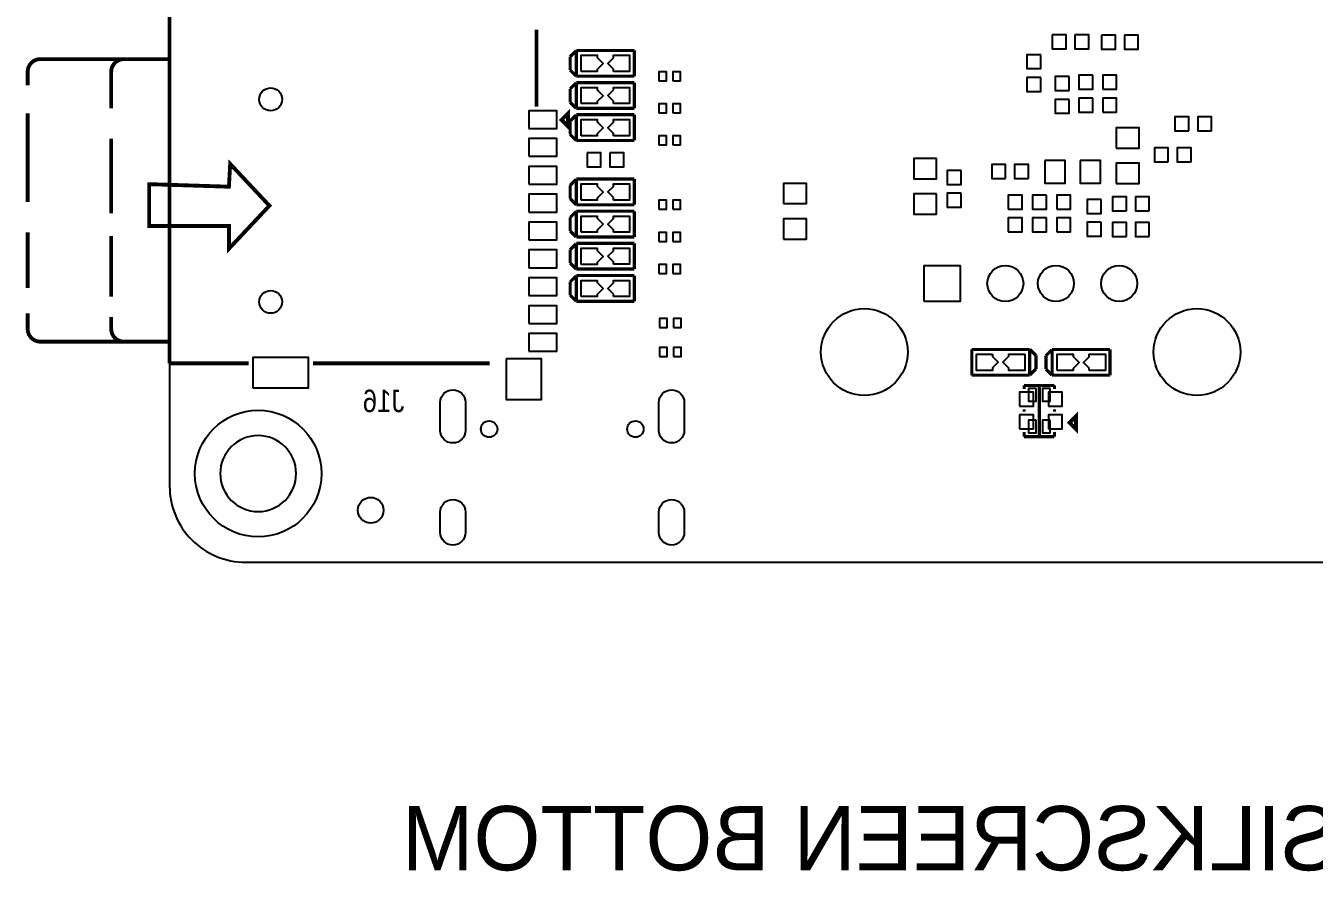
# Model space of a CAD drawing. Extents: x -55.5 to 36.2, y -46 to 22.2.
# Drawn here: x -55.5 to -4.6, y -46 to -12.6 of the extents above; entities that cross this region are included whole.
import ezdxf
from ezdxf.enums import TextEntityAlignment as Align

# ---------------------------------------------------------------- set-up
doc = ezdxf.new("R2010")
doc.units = 0
for name, color, linetype in [('BG_OUTLINE', 2, 'CONTINUOUS'), ('BG_SILKSCREEN_BOTTOM', 1, 'CONTINUOUS'), ('PG_SILKSCREEN_BOTTOM', 3, 'CONTINUOUS'), ('PIN_BOTTOM', 4, 'CONTINUOUS'), ('RD_SILKSCREEN_BOTTOM', 5, 'CONTINUOUS')]:
    doc.layers.add(name, color=color, linetype=linetype)

msp = doc.modelspace()

# ---------------------------------------------------------------- linework, layer by layer
at = {"layer": 'BG_OUTLINE'}
for points in [[(32.145, -33.8022, 0.414213), (35.145, -30.8022), (35.145, 19.1978, 0.414213), (32.145, 22.1978), (-46.855, 22.1978, 0.414214), (-49.855, 19.1978), (-49.855, -30.8022, 0.414214), (-46.855, -33.8022)], [(-44.8551, -30.3022, 1), (-47.8549, -30.3022, 1)]]:
    msp.add_lwpolyline(points, format="xyb", close=True, dxfattribs=at)
msp.add_lwpolyline([(-39.878, -33.8022), (-39.2938, -33.8022)], dxfattribs=at)
at = {"layer": 'BG_SILKSCREEN_BOTTOM', "const_width": 0.1524}
for points in [[(-34.1122, -16.5862), (-34.1122, -16.0782), (-34.3662, -16.3322)], [(-14.0462, -28.5496), (-14.0462, -28.0416), (-14.3002, -28.2956)]]:
    msp.add_lwpolyline(points, close=True, dxfattribs=at)
at = {"layer": 'PG_SILKSCREEN_BOTTOM'}
for points, const_width in [([(-49.8602, -11.196), (-49.8602, -25.946)], 0.1524), ([(-35.3602, -15.813), (-35.3602, -12.7735)], 0.1524), ([(-33.7891, -13.5969), (-34.0289, -13.8369)], 0.127), ([(-33.782, -14.605), (-33.782, -13.589)], 0.127), ([(-33.782, -13.589), (-31.496, -13.589)], 0.127), ([(-31.496, -13.589), (-31.496, -14.605)], 0.127), ([(-51.1602, -13.931), (-49.8602, -13.931), (-49.8602, -25.091), (-51.1602, -25.091)], 0.1524), ([(-34.0289, -13.8369), (-34.0289, -14.367)], 0.127), ([(-34.0289, -14.367), (-33.7891, -14.607)], 0.127), ([(-31.496, -14.605), (-33.782, -14.605)], 0.127), ([(-33.7891, -14.8669), (-34.0289, -15.1069)], 0.127), ([(-34.0289, -15.1069), (-34.0289, -15.637)], 0.127), ([(-33.782, -15.875), (-33.782, -14.859)], 0.127), ([(-33.782, -14.859), (-31.496, -14.859)], 0.127), ([(-31.496, -14.859), (-31.496, -15.875)], 0.127), ([(-34.0289, -15.637), (-33.7891, -15.877)], 0.127), ([(-55.4602, -16.071), (-55.4602, -19.571)], 0.1524), ([(-33.7891, -16.1369), (-34.0289, -16.3769)], 0.127), ([(-31.496, -15.875), (-33.782, -15.875)], 0.127), ([(-33.782, -17.145), (-33.782, -16.129)], 0.127), ([(-33.782, -16.129), (-31.496, -16.129)], 0.127), ([(-31.496, -16.129), (-31.496, -17.145)], 0.127), ([(-34.0289, -16.3769), (-34.0289, -16.907)], 0.127), ([(-52.1602, -17.071), (-52.1602, -20.021)], 0.1524), ([(-34.0289, -16.907), (-33.7891, -17.147)], 0.127), ([(-31.496, -17.145), (-33.782, -17.145)], 0.127), ([(-33.7891, -18.6769), (-34.0289, -18.9169)], 0.127), ([(-33.782, -19.685), (-33.782, -18.669)], 0.127), ([(-33.782, -18.669), (-31.496, -18.669)], 0.127), ([(-31.496, -18.669), (-31.496, -19.685)], 0.127), ([(-34.0289, -18.9169), (-34.0289, -19.447)], 0.127), ([(-34.0289, -19.447), (-33.7891, -19.687)], 0.127), ([(-31.496, -19.685), (-33.782, -19.685)], 0.127), ([(-33.7891, -19.9469), (-34.0289, -20.1869)], 0.127), ([(-34.0289, -20.1869), (-34.0289, -20.717)], 0.127), ([(-33.782, -20.955), (-33.782, -19.939)], 0.127), ([(-33.782, -19.939), (-31.496, -19.939)], 0.127), ([(-31.496, -19.939), (-31.496, -20.955)], 0.127), ([(-55.4602, -20.771), (-55.4602, -22.971)], 0.1524), ([(-52.1602, -20.921), (-52.1602, -23.321)], 0.1524), ([(-34.0289, -20.717), (-33.7891, -20.957)], 0.127), ([(-33.7891, -21.2169), (-34.0289, -21.4569)], 0.127), ([(-31.496, -20.955), (-33.782, -20.955)], 0.127), ([(-33.782, -22.225), (-33.782, -21.209)], 0.127), ([(-33.782, -21.209), (-31.496, -21.209)], 0.127), ([(-31.496, -21.209), (-31.496, -22.225)], 0.127), ([(-34.0289, -21.4569), (-34.0289, -21.987)], 0.127), ([(-34.0289, -21.987), (-33.7891, -22.227)], 0.127), ([(-31.496, -22.225), (-33.782, -22.225)], 0.127), ([(-33.7891, -22.4869), (-34.0289, -22.7269)], 0.127), ([(-34.0289, -22.7269), (-34.0289, -23.257)], 0.127), ([(-33.782, -23.495), (-33.782, -22.479)], 0.127), ([(-33.782, -22.479), (-31.496, -22.479)], 0.127), ([(-31.496, -22.479), (-31.496, -23.495)], 0.127), ([(-34.0289, -23.257), (-33.7891, -23.497)], 0.127), ([(-31.496, -23.495), (-33.782, -23.495)], 0.127), ([(-18.161, -26.416), (-18.161, -25.4)], 0.127), ([(-18.161, -25.4), (-15.875, -25.4)], 0.127), ([(-15.875, -25.4), (-15.875, -26.416)], 0.127), ([(-15.6281, -25.638), (-15.8679, -25.398)], 0.127), ([(-14.9931, -25.4079), (-15.2329, -25.6479)], 0.127), ([(-14.986, -26.416), (-14.986, -25.4)], 0.127), ([(-14.986, -25.4), (-12.7, -25.4)], 0.127), ([(-12.7, -25.4), (-12.7, -26.416)], 0.127), ([(-49.8602, -25.946), (-46.7302, -25.946)], 0.1524), ([(-44.1902, -25.946), (-37.2143, -25.946)], 0.1524), ([(-15.6281, -26.1681), (-15.6281, -25.638)], 0.127), ([(-15.2329, -25.6479), (-15.2329, -26.178)], 0.127), ([(-15.875, -26.416), (-18.161, -26.416)], 0.127), ([(-15.8679, -26.4081), (-15.6281, -26.1681)], 0.127), ([(-15.2329, -26.178), (-14.9931, -26.418)], 0.127), ([(-12.7, -26.416), (-14.986, -26.416)], 0.127), ([(-14.8941, -26.8229), (-16.0939, -26.8229)], 0.127), ([(-16.0939, -26.8229), (-16.0939, -26.9616)], 0.127), ([(-15.4917, -26.813), (-15.4917, -28.813)], 0.127), ([(-14.8941, -26.8229), (-14.8941, -26.9616)], 0.127), ([(-16.0939, -27.7642), (-16.0939, -27.8618)], 0.127), ([(-14.8941, -27.7642), (-14.8941, -27.8618)], 0.127), ([(-16.0939, -28.843), (-16.0939, -28.6644)], 0.127), ([(-16.0939, -28.843), (-14.8941, -28.843)], 0.127), ([(-14.8941, -28.843), (-14.8941, -28.6644)], 0.127)]:
    msp.add_lwpolyline(points, dxfattribs=dict(at, const_width=const_width))
at = {"layer": 'PG_SILKSCREEN_BOTTOM', "const_width": 0.1524}
for points in [[(-54.9602, -25.091), (-49.8602, -25.091), (-49.8602, -13.931), (-54.9602, -13.931, 0.414212), (-55.4602, -14.431), (-55.4602, -14.971)], [(-51.1602, -13.931), (-51.6602, -13.931, 0.414212), (-52.1602, -14.431), (-52.1602, -15.871)], [(-55.4602, -23.971), (-55.4602, -24.591, 0.414218), (-54.9602, -25.091)], [(-52.1602, -24.121), (-52.1602, -24.591, 0.414218), (-51.6602, -25.091), (-51.1602, -25.091)]]:
    msp.add_lwpolyline(points, format="xyb", dxfattribs=at)
msp.add_lwpolyline([(-45.9102, -19.721), (-47.5102, -21.421), (-47.5102, -20.521), (-50.6602, -20.521), (-50.6602, -18.871), (-47.5102, -18.971), (-47.4602, -18.071)], close=True, dxfattribs=at)
at = {"layer": 'PIN_BOTTOM'}
for points in [[(-14.9878, -12.9772), (-14.9878, -13.5258), (-14.4392, -13.5258), (-14.4392, -12.9772)], [(-14.0876, -12.9772), (-14.0876, -13.5258), (-13.539, -13.5258), (-13.539, -12.9772)], [(-13.032, -12.9899), (-13.032, -13.5385), (-12.4834, -13.5385), (-12.4834, -12.9899)], [(-12.1318, -12.9899), (-12.1318, -13.5385), (-11.5832, -13.5385), (-11.5832, -12.9899)], [(-33.5889, -14.4176), (-33.5889, -13.7801), (-32.9565, -13.7801), (-32.9565, -13.8639), (-32.9565, -13.869), (-32.7203, -14.1052), (-32.9565, -14.3389), (-32.9565, -14.3439), (-32.9565, -14.4176)], [(-32.3164, -14.417), (-32.3164, -14.3281), (-32.3164, -14.323), (-32.54, -14.0995), (-32.3164, -13.8785), (-32.3164, -13.848), (-32.3164, -13.7795), (-31.6814, -13.7795), (-31.6814, -14.417)], [(-15.4373, -13.7587), (-15.9859, -13.7587), (-15.9859, -14.3073), (-15.4373, -14.3073)], [(-30.5264, -14.7828), (-30.2216, -14.7828), (-30.2216, -14.4272), (-30.5264, -14.4272)], [(-29.9764, -14.7828), (-29.6716, -14.7828), (-29.6716, -14.4272), (-29.9764, -14.4272)], [(-15.4373, -14.6589), (-15.9859, -14.6589), (-15.9859, -15.2075), (-15.4373, -15.2075)], [(-14.3193, -14.6223), (-14.8679, -14.6223), (-14.8679, -15.1709), (-14.3193, -15.1709)], [(-13.3795, -14.5715), (-13.9281, -14.5715), (-13.9281, -15.1201), (-13.3795, -15.1201)], [(-12.9882, -15.1201), (-12.4396, -15.1201), (-12.4396, -14.5715), (-12.9882, -14.5715)], [(-33.5889, -15.6876), (-33.5889, -15.0501), (-32.9565, -15.0501), (-32.9565, -15.1339), (-32.9565, -15.139), (-32.7203, -15.3752), (-32.9565, -15.6089), (-32.9565, -15.6139), (-32.9565, -15.6876)], [(-32.3164, -15.687), (-32.3164, -15.5981), (-32.3164, -15.593), (-32.54, -15.3695), (-32.3164, -15.1485), (-32.3164, -15.118), (-32.3164, -15.0495), (-31.6814, -15.0495), (-31.6814, -15.687)], [(-30.5264, -16.0528), (-30.2216, -16.0528), (-30.2216, -15.6972), (-30.5264, -15.6972)], [(-29.9764, -16.0528), (-29.6716, -16.0528), (-29.6716, -15.6972), (-29.9764, -15.6972)], [(-14.3193, -15.5225), (-14.8679, -15.5225), (-14.8679, -16.0711), (-14.3193, -16.0711)], [(-13.3795, -15.4717), (-13.9281, -15.4717), (-13.9281, -16.0203), (-13.3795, -16.0203)], [(-12.9882, -16.0203), (-12.4396, -16.0203), (-12.4396, -15.4717), (-12.9882, -15.4717)], [(-35.6602, -16.671), (-34.5602, -16.671), (-34.5602, -15.971), (-35.6602, -15.971)], [(-9.5878, -16.7637), (-9.5878, -16.2151), (-10.1364, -16.2151), (-10.1364, -16.7637)], [(-8.6876, -16.7637), (-8.6876, -16.2151), (-9.2362, -16.2151), (-9.2362, -16.7637)], [(-33.5889, -16.9576), (-33.5889, -16.3201), (-32.9565, -16.3201), (-32.9565, -16.4039), (-32.9565, -16.409), (-32.7203, -16.6452), (-32.9565, -16.8789), (-32.9565, -16.8839), (-32.9565, -16.9576)], [(-32.3164, -16.957), (-32.3164, -16.8681), (-32.3164, -16.863), (-32.54, -16.6395), (-32.3164, -16.4185), (-32.3164, -16.388), (-32.3164, -16.3195), (-31.6814, -16.3195), (-31.6814, -16.957)], [(-12.4524, -17.44325), (-11.5532, -17.44325), (-11.5532, -16.64315), (-12.4524, -16.64315)], [(-35.6602, -17.771), (-34.5602, -17.771), (-34.5602, -17.071), (-35.6602, -17.071)], [(-30.5264, -17.3228), (-30.2216, -17.3228), (-30.2216, -16.9672), (-30.5264, -16.9672)], [(-29.9764, -17.3228), (-29.6716, -17.3228), (-29.6716, -16.9672), (-29.9764, -16.9672)], [(-33.3634, -17.6329), (-33.3634, -18.1815), (-32.8148, -18.1815), (-32.8148, -17.6329)], [(-32.4632, -17.6329), (-32.4632, -18.1815), (-31.9146, -18.1815), (-31.9146, -17.6329)], [(-10.4006, -17.9841), (-10.4006, -17.4355), (-10.9492, -17.4355), (-10.9492, -17.9841)], [(-9.5004, -17.9841), (-9.5004, -17.4355), (-10.049, -17.4355), (-10.049, -17.9841)], [(-35.6602, -18.871), (-34.5602, -18.871), (-34.5602, -18.171), (-35.6602, -18.171)], [(-19.5542, -17.85345), (-20.4534, -17.85345), (-20.4534, -18.65355), (-19.5542, -18.65355)], [(-16.8268, -18.6445), (-16.8268, -18.0959), (-17.3754, -18.0959), (-17.3754, -18.6445)], [(-15.9266, -18.6445), (-15.9266, -18.0959), (-16.4752, -18.0959), (-16.4752, -18.6445)], [(-15.27455, -17.9313), (-15.27455, -18.8305), (-14.47445, -18.8305), (-14.47445, -17.9313)], [(-13.87455, -17.9313), (-13.87455, -18.8305), (-13.07445, -18.8305), (-13.07445, -17.9313)], [(-12.4524, -18.84325), (-11.5532, -18.84325), (-11.5532, -18.04315), (-12.4524, -18.04315)], [(-18.5869, -18.3307), (-19.1355, -18.3307), (-19.1355, -18.8793), (-18.5869, -18.8793)], [(-35.6602, -19.971), (-34.5602, -19.971), (-34.5602, -19.271), (-35.6602, -19.271)], [(-33.5889, -19.4976), (-33.5889, -18.8601), (-32.9565, -18.8601), (-32.9565, -18.9439), (-32.9565, -18.949), (-32.7203, -19.1852), (-32.9565, -19.4189), (-32.9565, -19.4239), (-32.9565, -19.4976)], [(-32.3164, -19.497), (-32.3164, -19.4081), (-32.3164, -19.403), (-32.54, -19.1795), (-32.3164, -18.9585), (-32.3164, -18.928), (-32.3164, -18.8595), (-31.6814, -18.8595), (-31.6814, -19.497)], [(-25.5956, -19.63905), (-24.6964, -19.63905), (-24.6964, -18.83895), (-25.5956, -18.83895)], [(-19.5542, -19.25345), (-20.4534, -19.25345), (-20.4534, -20.05355), (-19.5542, -20.05355)], [(-18.5869, -19.2309), (-19.1355, -19.2309), (-19.1355, -19.7795), (-18.5869, -19.7795)], [(-16.7221, -19.8534), (-16.1735, -19.8534), (-16.1735, -19.3048), (-16.7221, -19.3048)], [(-15.2083, -19.3048), (-15.7569, -19.3048), (-15.7569, -19.8534), (-15.2083, -19.8534)], [(-14.8044, -19.8534), (-14.2558, -19.8534), (-14.2558, -19.3048), (-14.8044, -19.3048)], [(-30.5264, -19.8628), (-30.2216, -19.8628), (-30.2216, -19.5072), (-30.5264, -19.5072)], [(-29.9764, -19.8628), (-29.6716, -19.8628), (-29.6716, -19.5072), (-29.9764, -19.5072)], [(-13.0499, -19.4755), (-13.5985, -19.4755), (-13.5985, -20.0241), (-13.0499, -20.0241)], [(-12.0516, -19.9225), (-12.0516, -19.3739), (-12.6002, -19.3739), (-12.6002, -19.9225)], [(-11.1514, -19.9225), (-11.1514, -19.3739), (-11.7, -19.3739), (-11.7, -19.9225)], [(-33.5889, -20.7676), (-33.5889, -20.1301), (-32.9565, -20.1301), (-32.9565, -20.2139), (-32.9565, -20.219), (-32.7203, -20.4552), (-32.9565, -20.6889), (-32.9565, -20.6939), (-32.9565, -20.7676)], [(-32.3164, -20.767), (-32.3164, -20.6781), (-32.3164, -20.673), (-32.54, -20.4495), (-32.3164, -20.2285), (-32.3164, -20.198), (-32.3164, -20.1295), (-31.6814, -20.1295), (-31.6814, -20.767)], [(-25.5956, -21.03905), (-24.6964, -21.03905), (-24.6964, -20.23895), (-25.5956, -20.23895)], [(-16.7221, -20.7536), (-16.1735, -20.7536), (-16.1735, -20.205), (-16.7221, -20.205)], [(-15.2083, -20.205), (-15.7569, -20.205), (-15.7569, -20.7536), (-15.2083, -20.7536)], [(-14.8044, -20.7536), (-14.2558, -20.7536), (-14.2558, -20.205), (-14.8044, -20.205)], [(-35.6602, -21.071), (-34.5602, -21.071), (-34.5602, -20.371), (-35.6602, -20.371)], [(-30.5264, -21.1328), (-30.2216, -21.1328), (-30.2216, -20.7772), (-30.5264, -20.7772)], [(-29.9764, -21.1328), (-29.6716, -21.1328), (-29.6716, -20.7772), (-29.9764, -20.7772)], [(-13.0499, -20.3757), (-13.5985, -20.3757), (-13.5985, -20.9243), (-13.0499, -20.9243)], [(-12.0516, -20.9385), (-12.0516, -20.3899), (-12.6002, -20.3899), (-12.6002, -20.9385)], [(-11.1514, -20.9385), (-11.1514, -20.3899), (-11.7, -20.3899), (-11.7, -20.9385)], [(-35.6602, -22.171), (-34.5602, -22.171), (-34.5602, -21.471), (-35.6602, -21.471)], [(-33.5889, -22.0376), (-33.5889, -21.4001), (-32.9565, -21.4001), (-32.9565, -21.4839), (-32.9565, -21.489), (-32.7203, -21.7252), (-32.9565, -21.9589), (-32.9565, -21.9639), (-32.9565, -22.0376)], [(-32.3164, -22.037), (-32.3164, -21.9481), (-32.3164, -21.943), (-32.54, -21.7195), (-32.3164, -21.4985), (-32.3164, -21.468), (-32.3164, -21.3995), (-31.6814, -21.3995), (-31.6814, -22.037)], [(-30.5264, -22.4028), (-30.2216, -22.4028), (-30.2216, -22.0472), (-30.5264, -22.0472)], [(-29.9764, -22.4028), (-29.6716, -22.4028), (-29.6716, -22.0472), (-29.9764, -22.0472)], [(-20.0474, -23.5035), (-20.0474, -22.0811), (-18.625, -22.0811), (-18.625, -23.5035)], [(-35.6602, -23.271), (-34.5602, -23.271), (-34.5602, -22.571), (-35.6602, -22.571)], [(-33.5889, -23.3076), (-33.5889, -22.6701), (-32.9565, -22.6701), (-32.9565, -22.7539), (-32.9565, -22.759), (-32.7203, -22.9952), (-32.9565, -23.2289), (-32.9565, -23.2339), (-32.9565, -23.3076)], [(-32.3164, -23.307), (-32.3164, -23.2181), (-32.3164, -23.213), (-32.54, -22.9895), (-32.3164, -22.7685), (-32.3164, -22.738), (-32.3164, -22.6695), (-31.6814, -22.6695), (-31.6814, -23.307)], [(-35.6602, -24.371), (-34.5602, -24.371), (-34.5602, -23.671), (-35.6602, -23.671)], [(-30.501, -24.5364), (-30.1962, -24.5364), (-30.1962, -24.1808), (-30.501, -24.1808)], [(-29.951, -24.5364), (-29.6462, -24.5364), (-29.6462, -24.1808), (-29.951, -24.1808)], [(-35.6602, -25.471), (-34.5602, -25.471), (-34.5602, -24.771), (-35.6602, -24.771)], [(-30.501, -25.6794), (-30.1962, -25.6794), (-30.1962, -25.3238), (-30.501, -25.3238)], [(-29.951, -25.6794), (-29.6462, -25.6794), (-29.6462, -25.3238), (-29.951, -25.3238)], [(-46.5602, -26.921), (-44.3602, -26.921), (-44.3602, -25.721), (-46.5602, -25.721)], [(-36.5602, -25.771), (-36.5602, -27.371), (-35.1602, -27.371), (-35.1602, -25.771)], [(-17.3406, -25.588), (-17.3406, -25.6769), (-17.3406, -25.682), (-17.117, -25.9055), (-17.3406, -26.1265), (-17.3406, -26.157), (-17.3406, -26.2255), (-17.9756, -26.2255), (-17.9756, -25.588)], [(-16.0681, -25.5874), (-16.0681, -26.2249), (-16.7005, -26.2249), (-16.7005, -26.1411), (-16.7005, -26.136), (-16.9367, -25.8998), (-16.7005, -25.6661), (-16.7005, -25.6611), (-16.7005, -25.5874)], [(-14.7929, -26.2286), (-14.7929, -25.5911), (-14.1605, -25.5911), (-14.1605, -25.6749), (-14.1605, -25.68), (-13.9243, -25.9162), (-14.1605, -26.1499), (-14.1605, -26.1549), (-14.1605, -26.2286)], [(-13.5204, -26.228), (-13.5204, -26.1391), (-13.5204, -26.134), (-13.744, -25.9105), (-13.5204, -25.6895), (-13.5204, -25.659), (-13.5204, -25.5905), (-12.8854, -25.5905), (-12.8854, -26.228)], [(-15.6191, -26.93785), (-15.9191, -26.93785), (-15.9191, -27.43795), (-15.6191, -27.43795)], [(-15.0689, -26.93785), (-15.3689, -26.93785), (-15.3689, -27.43795), (-15.0689, -27.43795)], [(-16.2763, -27.6372), (-15.7277, -27.6372), (-15.7277, -27.0886), (-16.2763, -27.0886)], [(-15.1333, -27.6372), (-14.5847, -27.6372), (-14.5847, -27.0886), (-15.1333, -27.0886)], [(-16.2763, -28.5374), (-15.7277, -28.5374), (-15.7277, -27.9888), (-16.2763, -27.9888)], [(-15.1333, -28.5374), (-14.5847, -28.5374), (-14.5847, -27.9888), (-15.1333, -27.9888)], [(-15.6191, -28.18805), (-15.9191, -28.18805), (-15.9191, -28.68815), (-15.6191, -28.68815)], [(-15.0689, -28.18805), (-15.3689, -28.18805), (-15.3689, -28.68815), (-15.0689, -28.68815)]]:
    msp.add_lwpolyline(points, close=True, dxfattribs=at)
for points in [[(-38.1608, -27.4948), (-38.1608, -28.5948, -1), (-39.1608, -28.5948), (-39.1608, -27.4948, -1)], [(-29.5208, -27.4948), (-29.5208, -28.5948, -1), (-30.5208, -28.5948), (-30.5208, -27.4948, -1)], [(-38.1608, -31.8248), (-38.1608, -32.6248, -1), (-39.1608, -32.6248), (-39.1608, -31.8248, -1)], [(-29.5208, -31.8248), (-29.5208, -32.6248, -1), (-30.5208, -32.6248), (-30.5208, -31.8248, -1)]]:
    msp.add_lwpolyline(points, format="xyb", close=True, dxfattribs=at)
for centre, radius in [((-45.8602, -15.521), 0.45), ((-16.8362, -22.7923), 0.7112), ((-14.8362, -22.7923), 0.7112), ((-12.3362, -22.7923), 0.7112), ((-45.8602, -23.521), 0.45), ((-22.4062, -25.5023), 1.7145), ((-9.2662, -25.5023), 1.7145), ((-46.355, -30.3022), 2.5), ((-37.2308, -28.5448), 0.325), ((-31.4508, -28.5448), 0.325), ((-41.91, -31.75), 0.508)]:
    msp.add_circle(centre, radius, dxfattribs=at)

# ---------------------------------------------------------------- texts
at = {"layer": 'BG_SILKSCREEN_BOTTOM', "text_generation_flag": 2}
msp.add_text('ARTWORK SILKSCREEN BOTTOM', height=2.54, dxfattribs=at).set_placement((-13.0302, -45.974), align=Align.CENTER)
at = {"layer": 'RD_SILKSCREEN_BOTTOM', "text_generation_flag": 2, "width": 0.857143}
msp.add_text('J16', height=0.889, dxfattribs=at).set_placement((-41.402, -27.8765), align=Align.CENTER)

doc.saveas('drawing.dxf')
